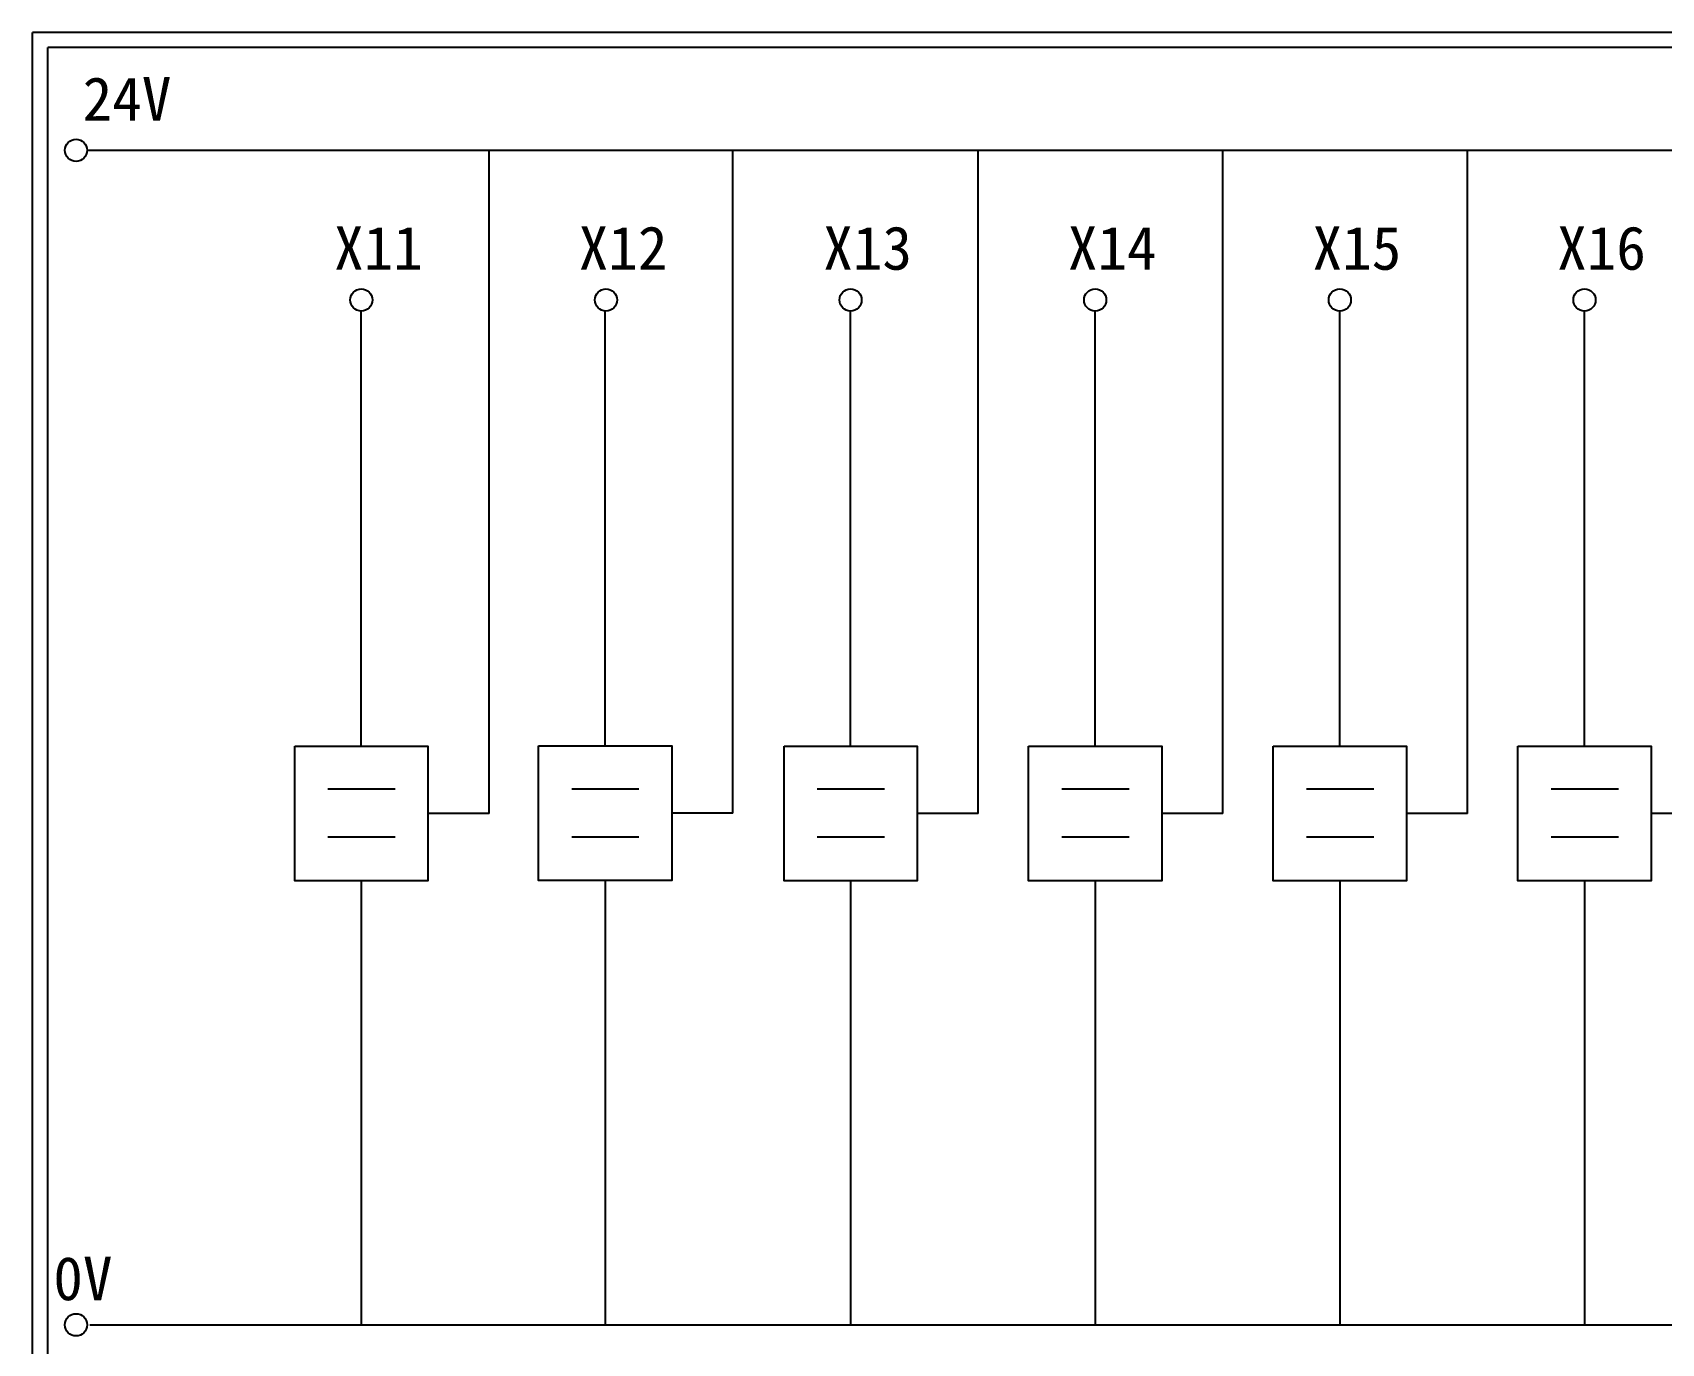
# Model space of a CAD drawing. Extents: x 325 to 612, y 3 to 207.
# Drawn here: x 325.3 to 460.2, y 98.4 to 207 of the extents above; entities that cross this region are included whole.
import ezdxf

# ---------------------------------------------------------------- set-up
doc = ezdxf.new("R2010")
doc.units = 0
doc.layers.get('0').update_dxf_attribs({"linetype": 'CONTINUOUS'})
doc.layers.add('圖框層', color=7, linetype='CONTINUOUS')
doc.layers.add('標尺寸層', color=3, linetype='CONTINUOUS')
doc.styles.add('STSL', font='kaiu.ttf')

msp = doc.modelspace()

# ---------------------------------------------------------------- linework, layer by layer
at = {"color": 0}
for p, q in [((363.12, 142.31), (363.12, 197.22)), ((383.31, 142.32), (383.31, 197.23)), ((403.64, 142.31), (403.64, 197.22)), ((423.9, 142.31), (423.9, 197.22)), ((444.16, 142.31), (444.16, 197.22)), ((352.54, 147.89), (352.54, 183.91)), ((372.73, 147.9), (372.73, 183.92)), ((393.06, 147.89), (393.06, 183.91)), ((413.32, 147.89), (413.32, 183.91)), ((433.58, 147.89), (433.58, 183.91)), ((453.84, 147.89), (453.84, 183.91)), ((352.54, 136.73), (352.54, 99.96)), ((372.73, 136.74), (372.73, 99.96)), ((393.06, 136.73), (393.06, 99.96)), ((413.32, 136.73), (413.32, 99.96)), ((433.58, 136.73), (433.58, 99.96)), ((453.84, 136.73), (453.84, 99.96))]:
    msp.add_line(p, q, dxfattribs=at)
for points in [[(347.03, 147.89), (358.06, 147.89), (358.06, 136.73), (347.03, 136.73)], [(367.22, 147.9), (378.25, 147.9), (378.25, 136.74), (367.22, 136.74)], [(387.55, 147.89), (398.58, 147.89), (398.58, 136.73), (387.55, 136.73)], [(407.81, 147.89), (418.84, 147.89), (418.84, 136.73), (407.81, 136.73)], [(428.07, 147.89), (439.1, 147.89), (439.1, 136.73), (428.07, 136.73)], [(448.33, 147.89), (459.36, 147.89), (459.36, 136.73), (448.33, 136.73)]]:
    msp.add_lwpolyline(points, close=True, dxfattribs=at)
at = {"layer": '圖框層', "color": 7}
for p, q in [((612.32, 206.97), (325.32, 206.97)), ((325.32, 3), (325.32, 206.97)), ((611.07, 205.72), (326.57, 205.72)), ((326.57, 4.25), (326.57, 205.72))]:
    msp.add_line(p, q, dxfattribs=at)
at = {"layer": '標尺寸層', "color": 7}
for p, q in [((329.84, 197.22), (607.44, 197.22)), ((330.05, 99.96), (607.92, 99.96))]:
    msp.add_line(p, q, dxfattribs=at)
at = {"layer": '標尺寸層', "color": 0}
for p, q in [((349.78, 144.34), (355.35, 144.34)), ((369.97, 144.35), (375.54, 144.35)), ((390.3, 144.34), (395.87, 144.34)), ((410.56, 144.34), (416.13, 144.34)), ((430.82, 144.34), (436.39, 144.34)), ((451.08, 144.34), (456.65, 144.34)), ((363.12, 142.31), (358.06, 142.31)), ((383.31, 142.32), (378.25, 142.32)), ((403.64, 142.31), (398.58, 142.31)), ((423.9, 142.31), (418.84, 142.31)), ((444.16, 142.31), (439.1, 142.31)), ((464.42, 142.31), (459.36, 142.31)), ((349.78, 140.37), (355.35, 140.37)), ((369.97, 140.37), (375.54, 140.37)), ((390.3, 140.37), (395.87, 140.37)), ((410.56, 140.37), (416.13, 140.37)), ((430.82, 140.37), (436.39, 140.37)), ((451.08, 140.37), (456.65, 140.37))]:
    msp.add_line(p, q, dxfattribs=at)
at = {"layer": '標尺寸層', "color": 7}
for centre in [(328.92, 197.22), (352.54, 184.83), (372.8, 184.83), (393.06, 184.83), (413.32, 184.83), (433.58, 184.83), (453.84, 184.83), (328.92, 99.96)]:
    msp.add_circle(centre, 0.92, dxfattribs=at)

# ---------------------------------------------------------------- texts
at = {"layer": '圖框層', "color": 4, "style": 'STSL'}
for s, p in [('24V', (329.47, 199.68)), ('X11', (350.29, 187.33)), ('X12', (370.55, 187.33)), ('X13', (390.8, 187.33)), ('X14', (411.06, 187.33)), ('X15', (431.32, 187.33)), ('X16', (451.58, 187.33)), ('0V', (327.04, 102))]:
    msp.add_text(s, height=3.6, dxfattribs=at).set_placement(p)

doc.saveas('drawing.dxf')
